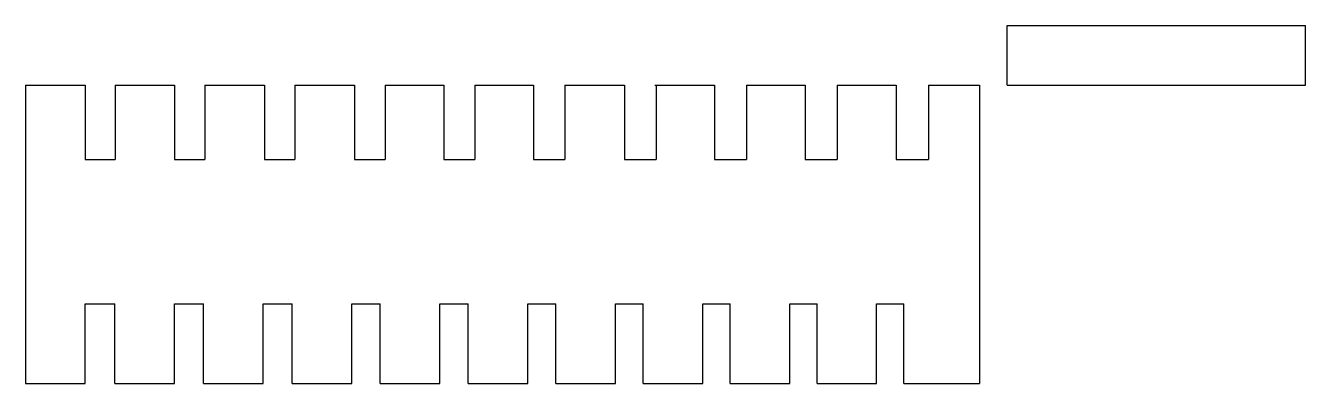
# Model space of a CAD drawing. Header units: millimetres. Extents: x -32 to 53.9, y -10 to 14.
import ezdxf

# ---------------------------------------------------------------- set-up
doc = ezdxf.new("R2010")
doc.units = ezdxf.units.MM

msp = doc.modelspace()

# ---------------------------------------------------------------- linework, layer by layer
at = {"color": 7, "linetype": 'Continuous'}
for p, q in [((33.866, 10), (33.866, 14)), ((33.866, 14), (53.866, 14)), ((53.866, 10), (53.866, 14)), ((-32, 10), (-28, 10)), ((-32, 10), (-32, -10)), ((-28, 10), (-28, 5.026)), ((-26, 10), (-22, 10)), ((-26, 10), (-26, 5.026)), ((-22, 10), (-22, 5.026)), ((-19.98, 10), (-15.98, 10)), ((-19.98, 10), (-19.98, 5.026)), ((-15.98, 10), (-15.98, 5.026)), ((-13.94, 10), (-9.94, 10)), ((-13.94, 10), (-13.94, 5.026)), ((-13.94, 10), (-9.94, 10)), ((-9.94, 10), (-9.94, 5.026)), ((-7.88, 10), (-7.88, 5.026)), ((-7.88, 10), (-3.94, 10)), ((-7.88, 10), (-3.94, 10)), ((-3.94, 10), (-3.94, 5.026)), ((-1.86, 10), (2.08, 10)), ((-1.86, 10), (-1.86, 5.026)), ((-1.86, 10), (2.08, 10)), ((2.08, 10), (2.08, 5.026)), ((4.18, 10), (4.18, 5.026)), ((4.18, 10), (8.18, 10)), ((8.18, 10), (8.18, 5.026)), ((10.22, 10), (14.22, 10)), ((10.22, 10), (14.22, 10)), ((10.3, 10), (10.3, 5.026)), ((14.22, 10), (14.22, 5.026)), ((16.36, 10), (20.3, 10)), ((16.36, 10), (16.36, 5.026)), ((16.36, 10), (20.3, 10)), ((20.3, 10), (20.3, 5.026)), ((22.46, 10), (26.4, 10)), ((22.46, 10), (22.46, 5.026)), ((22.46, 10), (26.4, 10)), ((26.4, 10), (26.4, 5.026)), ((28.58, 10), (28.58, 5.026)), ((28.58, 10), (32, 10)), ((32, 10), (32, -10)), ((33.866, 10), (53.866, 10)), ((-28, 5.026), (-26, 5.026)), ((-22, 5.026), (-19.98, 5.026)), ((-15.98, 5.026), (-13.94, 5.026)), ((-9.94, 5.026), (-7.88, 5.026)), ((-3.94, 5.026), (-1.86, 5.026)), ((2.08, 5.026), (4.18, 5.026)), ((8.18, 5.026), (10.3, 5.026)), ((14.22, 5.026), (16.36, 5.026)), ((20.3, 5.026), (22.46, 5.026)), ((26.4, 5.026), (28.58, 5.026)), ((-28, -10), (-28, -4.674)), ((-28, -4.674), (-26.02, -4.674)), ((-26.02, -10), (-26.02, -4.674)), ((-22.02, -10), (-22.02, -4.674)), ((-22.02, -4.674), (-20.06, -4.674)), ((-20.06, -10), (-20.06, -4.674)), ((-16.06, -10), (-16.06, -4.674)), ((-16.06, -4.674), (-14.12, -4.674)), ((-14.12, -10), (-14.12, -4.674)), ((-10.12, -4.674), (-8.2, -4.674)), ((-10.12, -10), (-10.12, -4.674)), ((-8.2, -10), (-8.2, -4.674)), ((-4.2, -4.674), (-2.3, -4.674)), ((-4.2, -10), (-4.2, -4.674)), ((-2.3, -10), (-2.3, -4.674)), ((1.7, -4.674), (3.58, -4.674)), ((1.7, -10), (1.7, -4.674)), ((3.58, -10), (3.58, -4.674)), ((7.58, -10), (7.58, -4.674)), ((7.58, -4.674), (9.44, -4.674)), ((9.44, -10), (9.44, -4.674)), ((13.44, -4.674), (15.28, -4.674)), ((13.44, -10), (13.44, -4.674)), ((15.28, -10), (15.28, -4.674)), ((19.28, -4.674), (21.1, -4.674)), ((19.28, -10), (19.28, -4.674)), ((21.1, -10), (21.1, -4.674)), ((25.1, -10), (25.1, -4.674)), ((25.1, -4.674), (26.92, -4.674)), ((26.92, -10), (26.92, -4.674)), ((-32, -10), (-28, -10)), ((-26.02, -10), (-22.02, -10)), ((-20.06, -10), (-16.06, -10)), ((-14.12, -10), (-10.12, -10)), ((-8.2, -10), (-4.2, -10)), ((-2.3, -10), (1.7, -10)), ((3.58, -10), (7.58, -10)), ((9.44, -10), (13.44, -10)), ((15.28, -10), (19.28, -10)), ((21.1, -10), (25.1, -10)), ((26.92, -10), (32, -10))]:
    msp.add_line(p, q, dxfattribs=at)

doc.saveas('drawing.dxf')
